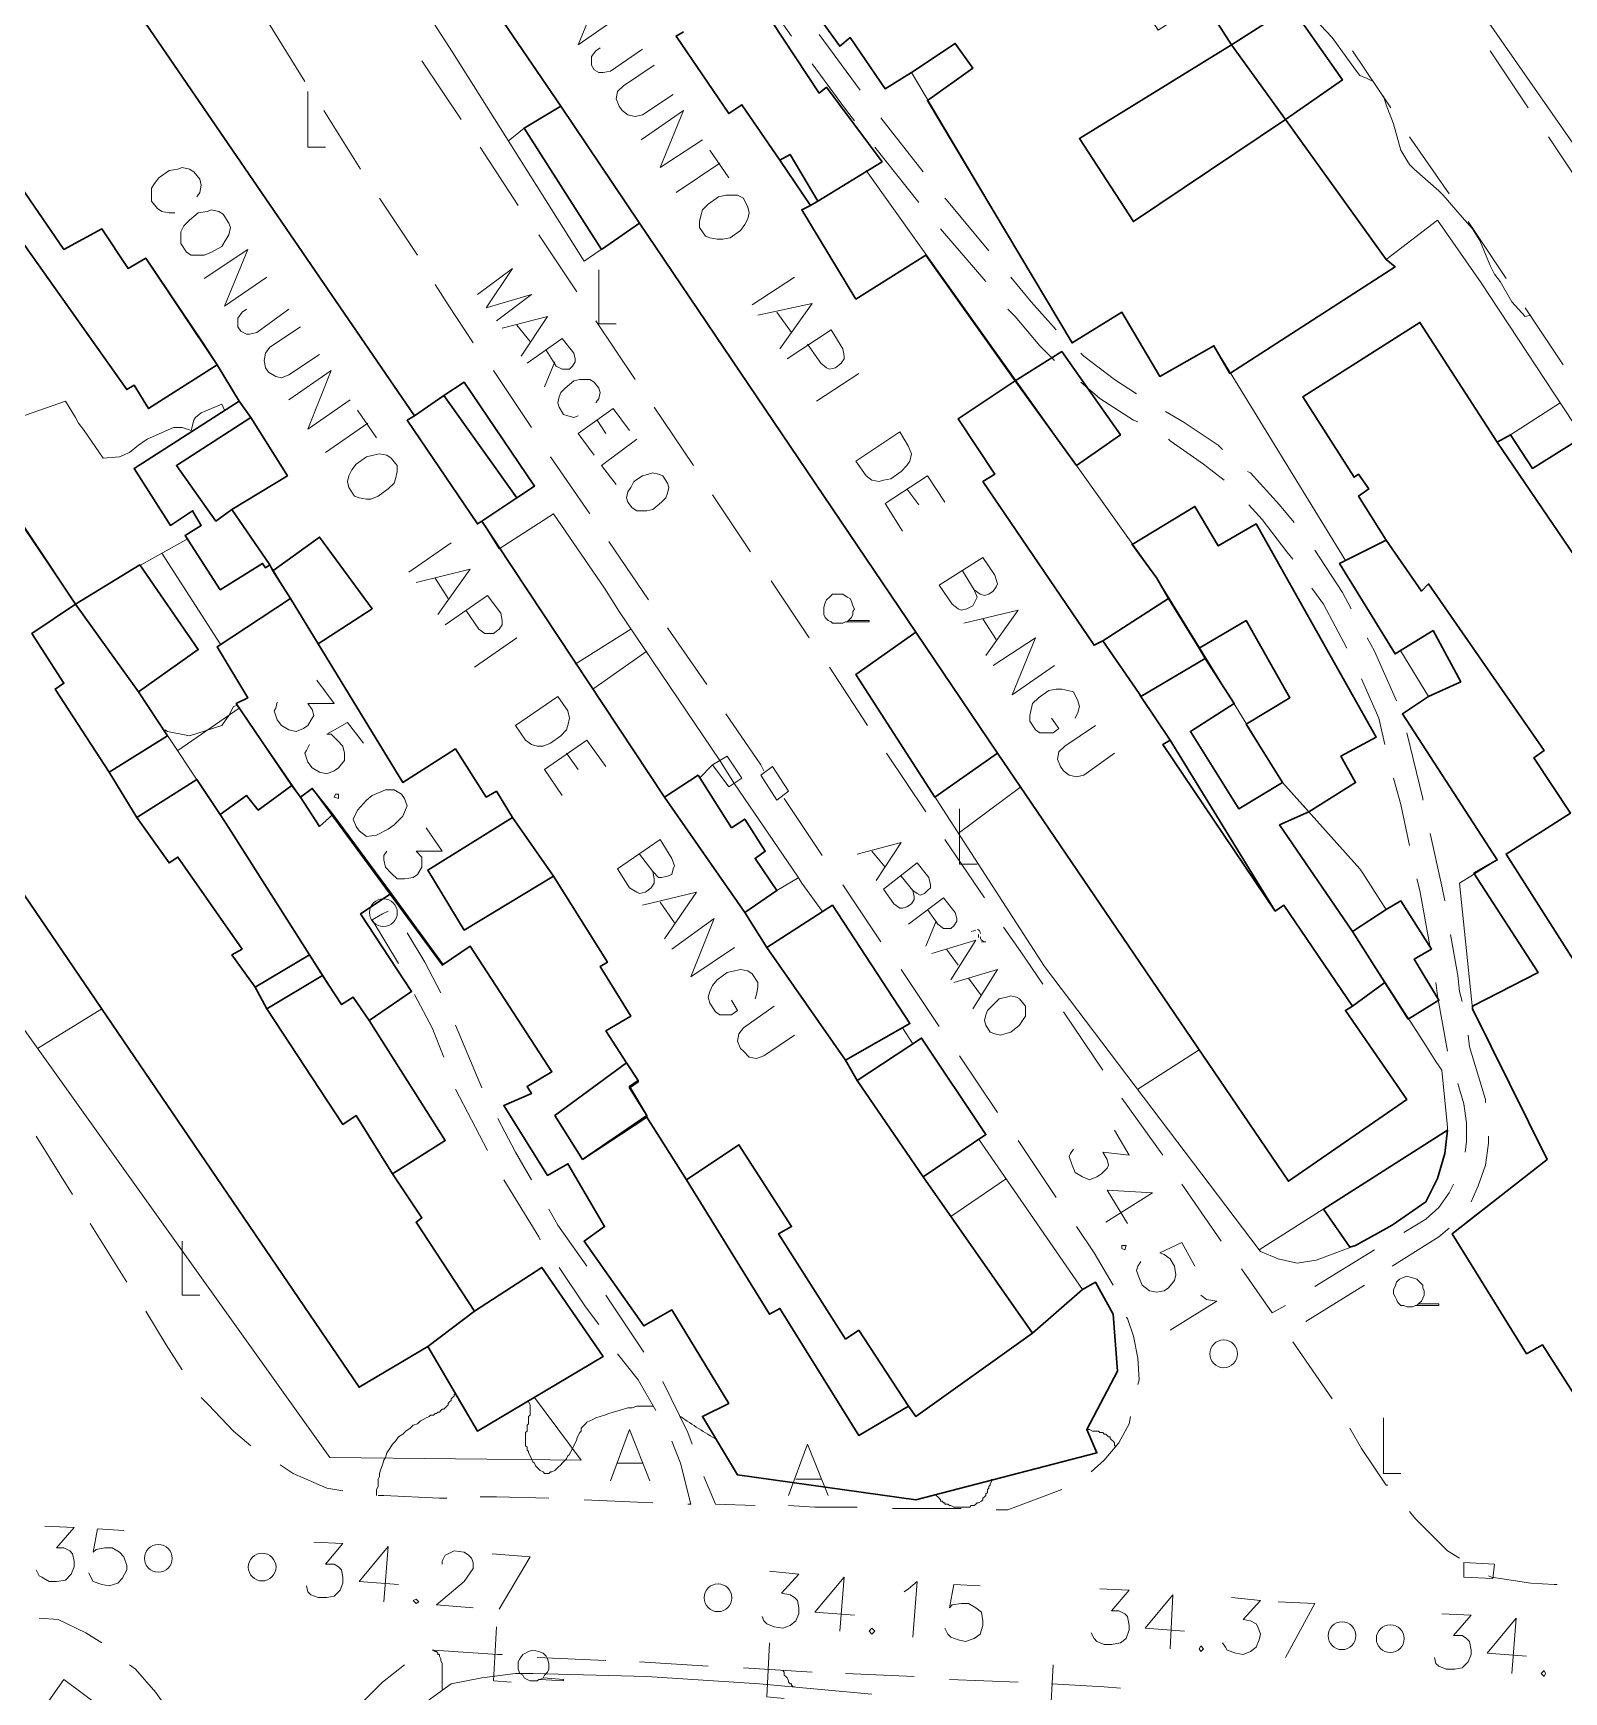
# Model space of a CAD drawing. Extents: x -2391 to 32076, y -11492 to 5852.
# Drawn here: x 4677.6 to 4766.3, y -976.7 to -880.6 of the extents above; entities that cross this region are included whole.
import ezdxf

# ---------------------------------------------------------------- set-up
doc = ezdxf.new("R2010")
doc.units = 0
doc.header["$LTSCALE"] = 7
for name, color, linetype in [('ALVE-CT', 3, 'CONTINUOUS'), ('PDF_A101 - EDIFICACAO', 7, 'CONTINUOUS'), ('PDF_A103 - PROJECAO_1', 7, 'CONTINUOUS'), ('PDF_A104 - PROJECAO_2', 7, 'CONTINUOUS'), ('PDF_A105 - PROJECAO_3', 7, 'CONTINUOUS'), ('PDF_A112 - PRISMA_VENTILACAO', 7, 'CONTINUOUS'), ('PDF_A119 - TELHEIRO', 7, 'CONTINUOUS'), ('PDF_A120 - MARQUISE', 7, 'CONTINUOUS'), ('PDF_A124 - MURO', 7, 'CONTINUOUS'), ('PDF_B210 - CONDOMINIO', 7, 'CONTINUOUS'), ('PDF_C301 - MEIO_FIO_2D', 7, 'CONTINUOUS'), ('PDF_C307 - TXT_NOME_LOGRADOURO', 7, 'CONTINUOUS'), ('PDF_C317 - BOCA_LOBO', 7, 'CONTINUOUS'), ('PDF_F601 - LIMITE_VEGETACAO', 7, 'CONTINUOUS'), ('PDF_F602 - ARVORE_ISOLADA', 7, 'CONTINUOUS'), ('PDF_F604 - TXT_AGRUPAMENTO_ARVORE', 7, 'CONTINUOUS'), ('PDF_I903 - POSTE', 7, 'CONTINUOUS'), ('PDF_N1401 - CURVA_MESTRA', 7, 'CONTINUOUS'), ('PDF_N1402 - CURVA_INTERMEDIARIA', 7, 'CONTINUOUS'), ('PDF_N1403 - COTA_DE_APARELHO', 7, 'CONTINUOUS')]:
    doc.layers.add(name, color=color, linetype=linetype)

msp = doc.modelspace()

# ---------------------------------------------------------------- linework, layer by layer
at = {"layer": 'ALVE-CT'}
msp.add_circle((4550.796, -1271.53), 500, dxfattribs=at)
at = {"layer": 'PDF_A101 - EDIFICACAO', "lineweight": 30}
for points in [[(4719.022, -877.759), (4723.171, -884.024), (4723.594, -883.685), (4726.812, -888.003), (4723.086, -890.289), (4722.663, -890.543), (4722.155, -890.797), (4725.288, -895.962), (4729.351, -893.422), (4734.516, -900.703), (4731.214, -902.904), (4733.331, -906.121), (4732.653, -906.545), (4739.088, -916.027), (4739.596, -915.773), (4743.406, -913.318), (4745.184, -916.196), (4745.522, -916.789), (4747.216, -919.414), (4744.676, -921.022), (4747.47, -925.509), (4750.009, -923.985), (4751.533, -925.679), (4749.84, -926.441), (4754.073, -932.621), (4755.936, -935.584), (4754.073, -936.939), (4753.65, -937.193), (4757.206, -942.357), (4750.348, -947.099), (4733.5, -922.292), (4729.859, -924.832), (4725.288, -917.72), (4728.759, -915.265), (4712.757, -891.559), (4710.556, -893.083), (4706.069, -886.056), (4708.186, -884.786), (4702.09, -875.812)], [(4682.448, -877.505), (4699.719, -902.735), (4701.412, -901.55), (4702.598, -900.788), (4706.662, -906.799), (4705.646, -907.476), (4703.614, -908.831), (4714.197, -924.832), (4716.144, -923.562), (4718.091, -926.61), (4718.853, -926.102), (4720.038, -927.965), (4719.446, -928.388), (4720.716, -930.251), (4718.853, -931.52), (4720.123, -933.552), (4723.933, -931.097), (4728.42, -937.955), (4724.695, -940.072), (4725.372, -941.257), (4729.097, -938.802), (4732.823, -944.389), (4729.182, -946.845), (4735.532, -955.904), (4738.41, -953.364), (4739.172, -952.94), (4740.188, -954.803), (4740.442, -958.105), (4738.664, -961.491), (4739.257, -962.846), (4728.759, -965.555), (4718.43, -964.116), (4716.398, -960.729), (4717.922, -959.968), (4714.62, -954.549), (4713.011, -955.48), (4709.54, -950.57), (4710.725, -949.723), (4708.609, -946.083), (4707.424, -946.76), (4704.884, -942.696), (4706.492, -942.019), (4706.238, -941.595), (4707.678, -940.749), (4702.936, -933.468), (4701.328, -934.568), (4701.328, -934.484), (4698.365, -930.42), (4694.978, -925.848), (4693.793, -924.324), (4693.115, -924.832), (4692.607, -924.155), (4689.39, -919.414), (4690.067, -919.075), (4688.29, -916.112), (4692.523, -913.318), (4691.507, -911.709), (4691.337, -911.371), (4691.083, -911.54), (4690.914, -911.286), (4688.459, -912.81), (4686.427, -909.677), (4687.358, -909.085), (4686.85, -908.238), (4685.58, -909.085), (4683.464, -905.783), (4689.56, -901.888), (4688.29, -899.772), (4684.31, -902.312), (4683.464, -900.957), (4683.04, -901.211), (4671.949, -885.548)], [(4745.438, -878.69), (4747.046, -881.23), (4750.517, -879.029), (4753.481, -883.262), (4750.179, -885.548), (4756.021, -893.676), (4756.529, -894.099), (4746.962, -900.28), (4746.03, -898.671), (4742.898, -900.449), (4740.696, -896.724), (4737.818, -898.502), (4729.436, -884.447), (4732.061, -882.585), (4731.045, -881.146), (4728.505, -882.839), (4726.981, -883.77), (4724.949, -880.807), (4724.356, -881.315), (4721.139, -876.828)], [(4769.99, -964.285), (4765.08, -956.581), (4764.148, -957.089), (4759.83, -950.147), (4765.334, -945.829), (4761.016, -937.108), (4761.016, -936.939), (4764.826, -934.992), (4761.1, -929.235), (4762.455, -928.473), (4756.952, -920.006), (4758.476, -918.99), (4760.338, -918.144), (4758.73, -915.18), (4756.529, -916.535), (4753.311, -911.286), (4756.021, -909.931), (4754.412, -907.391), (4755.005, -906.968), (4754.412, -906.121), (4754.158, -906.291), (4751.195, -901.634), (4757.968, -897.316), (4762.455, -904.259), (4763.217, -903.835), (4764.487, -905.783), (4768.127, -903.497)], [(4674.997, -906.037), (4680.077, -913.656), (4683.802, -911.371), (4687.189, -916.281), (4683.718, -918.736), (4685.411, -921.276), (4682.024, -923.393), (4683.633, -926.017), (4687.104, -923.816), (4688.459, -925.848), (4688.967, -926.61), (4693.623, -933.976), (4690.491, -935.838), (4691.168, -937.108), (4694.385, -935.161), (4695.486, -936.854), (4696.163, -936.431), (4697.095, -937.786), (4701.497, -944.728), (4698.449, -946.675), (4700.142, -949.215), (4699.804, -949.469), (4703.19, -954.634), (4707.085, -952.094), (4710.641, -957.258), (4703.36, -961.576), (4700.481, -956.666), (4696.502, -959.036), (4658.657, -903.412)]]:
    msp.add_lwpolyline(points, dxfattribs=at)
for points in [[(4734.516, -900.703), (4737.225, -899.01), (4740.612, -903.835), (4738.072, -905.613)], [(4751.533, -925.679), (4750.009, -923.985), (4747.893, -920.599), (4750.433, -919.075), (4747.893, -914.588), (4745.184, -916.196), (4743.406, -913.318), (4742.728, -912.132), (4741.289, -910.185), (4744.93, -907.984), (4746.284, -910.27), (4748.485, -909), (4755.428, -921.361), (4753.396, -922.461), (4754.243, -923.985)], [(4693.115, -924.832), (4694.216, -926.525), (4694.978, -925.848), (4698.365, -930.42), (4696.587, -931.605), (4699.55, -936.092), (4697.095, -937.786), (4696.163, -936.431), (4695.486, -936.854), (4694.385, -935.161), (4693.623, -933.976), (4688.967, -926.61), (4688.459, -925.848), (4689.983, -924.747), (4690.66, -925.594), (4692.607, -924.155)], [(4755.936, -935.584), (4754.073, -932.621), (4756.021, -931.351), (4756.867, -930.843), (4758.645, -933.637), (4757.629, -934.23), (4759.068, -936.6), (4757.291, -937.701)], [(4707.847, -943.289), (4709.455, -945.829), (4713.181, -943.373), (4713.181, -943.289), (4712.165, -941.68), (4712.165, -941.595), (4712.673, -941.257), (4711.995, -940.241)], [(4754.243, -950.824), (4753.904, -950.908), (4752.38, -948.707), (4759.576, -944.135), (4759.407, -945.49), (4758.984, -946.929), (4758.306, -948.284), (4756.359, -949.639)]]:
    msp.add_lwpolyline(points, close=True, dxfattribs=at)
at = {"layer": 'PDF_A103 - PROJECAO_1', "lineweight": 30}
for points in [[(4715.297, -880.468), (4714.874, -880.722), (4717.922, -885.209), (4718.684, -884.701), (4720.885, -887.919), (4721.478, -887.58), (4723.086, -890.289), (4722.663, -890.543), (4722.155, -890.797), (4725.288, -895.962), (4729.351, -893.422), (4734.516, -900.703), (4731.214, -902.904), (4733.331, -906.121), (4732.653, -906.545), (4739.088, -916.027), (4739.596, -915.773), (4743.406, -913.318), (4745.184, -916.196), (4745.522, -916.789), (4741.797, -918.99), (4743.49, -921.53), (4749.586, -931.436), (4750.094, -931.097), (4754.073, -936.939), (4753.65, -937.193), (4757.206, -942.357), (4750.348, -947.099), (4733.5, -922.292), (4728.759, -915.265), (4712.757, -891.559), (4708.186, -884.786), (4702.09, -875.812)], [(4682.448, -877.505), (4699.719, -902.735), (4701.412, -901.55), (4705.646, -907.476), (4703.614, -908.831), (4714.197, -924.832), (4718.853, -931.52), (4720.123, -933.552), (4724.695, -940.072), (4725.372, -941.257), (4729.182, -946.845), (4735.532, -955.904), (4728.759, -960.729), (4728.336, -960.137), (4725.457, -961.83), (4720.885, -954.464), (4720.292, -954.803), (4715.467, -947.014), (4713.181, -943.373), (4713.181, -943.289), (4712.165, -941.68), (4712.673, -941.341), (4712.673, -941.257), (4711.995, -940.241), (4710.81, -938.378), (4712.249, -937.532), (4710.471, -934.653), (4710.895, -934.399), (4707.762, -929.404), (4702.598, -932.536), (4700.481, -929.065), (4705.392, -926.017), (4704.46, -924.493), (4703.868, -924.832), (4702.09, -922.038), (4699.042, -923.985), (4694.131, -915.942), (4692.523, -913.318), (4691.507, -911.709), (4691.337, -911.371), (4689.136, -908.153), (4688.205, -908.831), (4685.919, -905.613), (4690.237, -902.819), (4689.56, -901.888), (4688.29, -899.772), (4684.141, -893.591), (4683.125, -894.184), (4681.601, -891.898), (4679.4, -893.083), (4673.473, -884.447)], [(4767.704, -935.584), (4762.963, -928.134), (4766.688, -925.763), (4764.572, -922.546), (4765.164, -922.123), (4758.476, -912.471), (4758.052, -912.894), (4756.021, -909.931), (4754.412, -907.391), (4755.005, -906.968), (4754.412, -906.121), (4754.158, -906.291), (4751.195, -901.634), (4757.968, -897.316), (4762.455, -904.259), (4768.889, -913.741)], [(4674.997, -906.037), (4680.077, -913.656), (4683.718, -918.736), (4685.411, -921.276), (4682.024, -923.393), (4683.633, -926.017), (4685.496, -928.642), (4686.004, -928.303), (4689.729, -933.637), (4689.136, -933.976), (4690.491, -935.838), (4691.168, -937.108), (4695.571, -943.797), (4696.333, -943.289), (4698.449, -946.675), (4700.142, -949.215), (4699.804, -949.469), (4703.19, -954.634), (4700.481, -956.666), (4696.502, -959.036), (4658.657, -903.412)]]:
    msp.add_lwpolyline(points, dxfattribs=at)
msp.add_lwpolyline([(4750.179, -885.548), (4741.374, -891.475), (4738.241, -886.649), (4747.046, -881.23)], close=True, dxfattribs=at)
at = {"layer": 'PDF_A104 - PROJECAO_2', "lineweight": 30}
for points in [[(4715.297, -880.468), (4714.874, -880.722), (4717.922, -885.209), (4718.684, -884.701), (4720.885, -887.919), (4722.663, -890.543), (4722.155, -890.797), (4725.288, -895.962), (4729.351, -893.422), (4734.516, -900.703), (4731.214, -902.904), (4733.331, -906.121), (4732.653, -906.545), (4739.088, -916.027), (4739.596, -915.773), (4741.712, -918.821), (4741.797, -918.99), (4743.49, -921.53), (4743.067, -921.784), (4749.586, -931.436), (4750.094, -931.097), (4754.073, -936.939), (4753.65, -937.193), (4757.206, -942.357), (4750.348, -947.099), (4733.5, -922.292), (4728.759, -915.265), (4712.757, -891.559), (4708.186, -884.786), (4702.09, -875.812)], [(4682.448, -877.505), (4699.719, -902.735), (4699.296, -902.989), (4703.36, -909), (4703.614, -908.831), (4714.197, -924.832), (4718.853, -931.52), (4720.123, -933.552), (4724.695, -940.072), (4725.372, -941.257), (4729.182, -946.845), (4735.532, -955.904), (4728.759, -960.729), (4728.336, -960.137), (4725.457, -955.734), (4724.695, -956.242), (4720.8, -950.147), (4721.562, -949.723), (4718.515, -944.982), (4715.467, -947.014), (4713.181, -943.373), (4713.181, -943.289), (4712.165, -941.68), (4712.673, -941.341), (4712.673, -941.257), (4711.995, -940.241), (4710.81, -938.378), (4712.249, -937.532), (4710.471, -934.653), (4710.895, -934.399), (4707.762, -929.404), (4705.392, -926.017), (4704.46, -924.493), (4703.868, -924.832), (4702.09, -922.038), (4699.042, -923.985), (4694.131, -915.942), (4697.264, -913.91), (4694.216, -909.762), (4691.507, -911.709), (4691.337, -911.371), (4689.136, -908.153), (4692.353, -906.206), (4690.237, -902.819), (4689.56, -901.888), (4688.29, -899.772), (4687.443, -898.502), (4684.141, -893.591), (4683.125, -894.184), (4681.601, -891.898), (4679.4, -893.083), (4673.473, -884.447)], [(4767.704, -935.584), (4762.963, -928.134), (4766.688, -925.763), (4764.572, -922.546), (4765.164, -922.123), (4758.476, -912.471), (4758.052, -912.894), (4756.021, -909.931), (4754.412, -907.391), (4755.005, -906.968), (4754.412, -906.121), (4754.158, -906.291), (4751.195, -901.634), (4757.968, -897.316), (4762.455, -904.259), (4768.889, -913.741)], [(4674.997, -906.037), (4680.077, -913.656), (4677.537, -915.35), (4679.4, -918.228), (4678.892, -918.567), (4682.024, -923.393), (4683.633, -926.017), (4685.496, -928.642), (4686.004, -928.303), (4689.729, -933.637), (4689.136, -933.976), (4690.491, -935.838), (4691.168, -937.108), (4695.571, -943.797), (4696.333, -943.289), (4698.449, -946.675), (4700.142, -949.215), (4699.804, -949.469), (4703.19, -954.634), (4700.481, -956.666), (4696.502, -959.036), (4658.657, -903.412)]]:
    msp.add_lwpolyline(points, dxfattribs=at)
at = {"layer": 'PDF_A105 - PROJECAO_3', "lineweight": 9}
msp.add_lwpolyline([(4766.688, -925.763), (4764.572, -922.546), (4765.164, -922.123), (4758.476, -912.471), (4758.052, -912.894), (4756.021, -909.931), (4754.412, -907.391), (4755.005, -906.968), (4754.412, -906.121), (4754.158, -906.291), (4751.195, -901.634), (4757.968, -897.316), (4762.455, -904.259), (4768.889, -913.741)], dxfattribs=at)
at = {"layer": 'PDF_A112 - PRISMA_VENTILACAO', "lineweight": 30}
msp.add_lwpolyline([(4711.995, -940.241), (4707.847, -943.289), (4709.455, -945.829), (4713.181, -943.289), (4712.165, -941.595), (4712.673, -941.257)], close=True, dxfattribs=at)
at = {"layer": 'PDF_A119 - TELHEIRO', "lineweight": 9}
msp.add_lwpolyline([(4718.684, -923.731), (4717.922, -924.239), (4716.991, -922.969), (4717.837, -922.461)], close=True, dxfattribs=at)
at = {"layer": 'PDF_A120 - MARQUISE', "lineweight": 9}
msp.add_lwpolyline([(4700.227, -977.408), (4701.836, -976.223), (4703.614, -975.884), (4705.561, -975.63), (4706.577, -975.63), (4713.181, -975.8), (4719.7, -976.223), (4726.219, -976.816)], dxfattribs=at)
msp.add_lwpolyline([(4681.77, -980.625), (4681.601, -980.202), (4680.754, -979.186), (4679.823, -978.34), (4678.807, -977.578), (4678.384, -977.408), (4679.4, -975.969), (4683.125, -978.763)], close=True, dxfattribs=at)
at = {"layer": 'PDF_A124 - MURO', "lineweight": 9}
for points in [[(4756.021, -893.676), (4750.179, -885.548), (4753.481, -883.262), (4750.517, -879.029), (4747.046, -881.23), (4745.438, -878.69), (4742.813, -880.384), (4739.511, -875.219), (4745.268, -871.325), (4739.68, -863.112), (4736.548, -865.059), (4734.347, -861.927), (4737.564, -859.98), (4735.109, -856.254), (4734.431, -855.238), (4728.759, -846.433)], [(4753.65, -911.117), (4746.03, -898.671), (4742.898, -900.449), (4740.696, -896.724), (4737.818, -898.502), (4728.505, -882.839), (4726.981, -883.77), (4724.949, -880.807), (4724.356, -881.315), (4708.016, -858.456)], [(4697.095, -937.786), (4696.163, -936.431), (4695.486, -936.854), (4688.967, -926.61), (4683.718, -918.736), (4687.189, -916.281), (4683.802, -911.371), (4680.077, -913.656), (4671.949, -901.634), (4674.743, -899.941), (4672.288, -896.3), (4674.489, -894.776), (4665.43, -880.722), (4666.954, -879.706), (4661.366, -870.647)], [(4682.448, -877.505), (4699.719, -902.735), (4702.598, -900.788), (4706.662, -906.799), (4703.614, -908.831), (4704.63, -910.439), (4707.762, -908.407), (4710.725, -912.725), (4711.572, -914.08), (4717.414, -922.715), (4718.261, -924.07), (4721.901, -929.404), (4722.155, -929.827), (4723.34, -931.436)], [(4783.198, -902.904), (4779.472, -905.105), (4774.477, -897.909), (4760.508, -877.844)], [(4748.655, -951.078), (4748.739, -951.162), (4749.755, -951.586), (4750.856, -951.84), (4751.957, -951.67), (4754.243, -950.824), (4756.359, -949.639), (4758.306, -948.284), (4758.984, -946.929), (4759.407, -945.49), (4759.576, -944.135), (4748.655, -951.078), (4736.209, -934.653), (4725.288, -917.72), (4728.759, -915.265), (4712.757, -891.559), (4709.54, -893.76), (4701.92, -881.654), (4700.82, -879.96)], [(4732.399, -944.643), (4738.41, -953.364), (4739.172, -952.94), (4740.188, -954.803), (4740.442, -958.105), (4738.664, -961.491), (4739.257, -962.846), (4728.759, -965.555), (4718.43, -964.116), (4716.398, -960.729), (4717.922, -959.968), (4714.62, -954.549), (4713.011, -955.48), (4709.54, -950.57), (4710.725, -949.723), (4708.609, -946.083), (4707.424, -946.76), (4704.884, -942.696), (4706.492, -942.019), (4706.238, -941.595), (4707.678, -940.749), (4702.936, -933.468), (4701.328, -934.568), (4693.793, -924.324), (4693.115, -924.832), (4689.39, -919.414), (4690.067, -919.075), (4688.29, -916.112), (4692.523, -913.318), (4691.337, -911.371), (4691.083, -911.54), (4690.914, -911.286), (4688.459, -912.81), (4686.427, -909.677), (4687.358, -909.085), (4686.85, -908.238), (4685.58, -909.085), (4683.464, -905.783), (4689.56, -901.888), (4688.29, -899.772), (4684.31, -902.312), (4683.464, -900.957), (4683.04, -901.211), (4671.949, -885.548)], [(4706.069, -886.056), (4705.138, -886.818)], [(4725.88, -888.511), (4742.728, -912.132), (4750.009, -923.985), (4754.497, -928.981), (4754.666, -929.235), (4755.682, -930.843), (4756.021, -931.351), (4754.073, -932.621), (4758.306, -939.225), (4758.899, -940.156), (4759.238, -940.664), (4759.576, -943.966), (4759.576, -944.135)], [(4746.962, -900.28), (4756.529, -894.099), (4756.021, -893.676), (4758.984, -891.39), (4761.524, -895.03), (4767.366, -903.92)], [(4763.217, -903.835), (4766.096, -901.973)], [(4686.596, -909.847), (4683.887, -911.371)], [(4685.072, -910.693), (4688.459, -915.942)], [(4709.032, -917.128), (4712.249, -915.096)], [(4710.048, -918.567), (4713.181, -916.366)], [(4760.677, -949.469), (4765.334, -945.829), (4761.016, -937.108), (4760.254, -929.827), (4762.455, -928.473), (4756.952, -920.006), (4758.476, -918.99), (4756.867, -916.366)], [(4689.56, -919.668), (4686.004, -922.123)], [(4698.365, -930.42), (4696.587, -931.605), (4699.55, -936.092), (4697.095, -937.786), (4701.497, -944.728), (4698.449, -946.675), (4700.142, -949.215), (4699.804, -949.469), (4703.19, -954.634), (4707.085, -952.094), (4710.641, -957.258), (4706.662, -959.629), (4709.371, -963.269), (4694.809, -963.1), (4672.288, -931.605), (4666.362, -922.885), (4670.256, -920.514)], [(4716.229, -923.731), (4716.991, -922.969)], [(4731.214, -926.949), (4734.855, -924.239)], [(4720.716, -930.251), (4721.986, -929.489)], [(4677.876, -939.394), (4681.601, -937.108)], [(4727.997, -938.209), (4728.59, -939.14)], [(4741.628, -941.765), (4745.184, -939.479)], [(4734.008, -946.929), (4730.791, -949.131)], [(4781.589, -959.968), (4780.234, -957.851), (4769.99, -964.285), (4765.08, -956.581)]]:
    msp.add_lwpolyline(points, dxfattribs=at)
at = {"layer": 'PDF_B210 - CONDOMINIO', "lineweight": 9}
for points in [[(4708.101, -879.622), (4710.556, -877.928), (4709.202, -881.23), (4711.657, -879.537)], [(4712.927, -881.484), (4711.064, -882.754), (4710.641, -882.839), (4710.387, -882.839), (4710.133, -882.67), (4709.963, -882.416), (4709.963, -882.077), (4709.963, -881.908), (4710.217, -881.569), (4710.471, -881.4)], [(4713.604, -882.416), (4711.826, -883.601), (4711.487, -883.939), (4711.403, -884.363), (4711.572, -884.786), (4711.741, -885.04), (4712.08, -885.294), (4712.503, -885.379), (4712.927, -885.294), (4714.705, -884.109)], [(4712.842, -886.733), (4715.297, -885.04), (4713.943, -888.342), (4716.398, -886.733)], [(4716.821, -887.326), (4717.922, -888.935)], [(4717.414, -888.088), (4714.874, -889.781)], [(4687.104, -890.035), (4687.274, -889.781), (4687.358, -889.358), (4687.274, -889.019), (4686.935, -888.596), (4686.681, -888.427), (4686.258, -888.342), (4686.004, -888.427), (4685.496, -888.511), (4684.903, -888.935), (4684.649, -889.273), (4684.48, -889.527), (4684.48, -889.951), (4684.48, -890.289), (4684.818, -890.713), (4685.072, -890.882), (4685.496, -890.967), (4685.834, -890.967)], [(4687.528, -894.776), (4690.067, -893.083), (4688.713, -896.385), (4691.168, -894.692)], [(4721.732, -894.692), (4719.276, -896.3)], [(4692.438, -896.554), (4690.575, -897.909), (4690.152, -897.994), (4689.983, -897.994), (4689.644, -897.824), (4689.475, -897.57), (4689.475, -897.232), (4689.475, -897.062), (4689.729, -896.724), (4689.983, -896.554)], [(4719.615, -896.893), (4722.748, -896.216), (4720.885, -898.84)], [(4720.716, -896.724), (4721.562, -897.909)], [(4693.115, -897.57), (4691.337, -898.756), (4691.083, -899.094), (4690.999, -899.518), (4691.083, -899.941), (4691.253, -900.195), (4691.676, -900.449), (4692.015, -900.534), (4692.438, -900.364), (4694.216, -899.179)], [(4721.308, -899.433), (4723.848, -897.74), (4724.526, -898.84), (4724.61, -899.264), (4724.61, -899.433), (4724.441, -899.687), (4724.102, -899.941), (4723.764, -900.026), (4723.594, -899.941), (4723.256, -899.687), (4722.494, -898.586)], [(4692.438, -901.804), (4694.893, -900.11), (4693.539, -903.497), (4695.994, -901.804)], [(4725.457, -900.28), (4723.002, -901.888)], [(4696.417, -902.396), (4697.518, -904.005)], [(4697.01, -903.158), (4694.555, -904.851)], [(4727.997, -909.423), (4726.981, -907.815), (4729.436, -906.206), (4730.452, -907.73)], [(4728.251, -906.968), (4728.928, -907.899)], [(4701.836, -910.101), (4699.381, -911.794)], [(4732.145, -912.81), (4732.315, -913.233), (4732.23, -913.402), (4732.061, -913.741), (4731.722, -913.91), (4731.383, -913.995), (4731.214, -913.91), (4730.875, -913.656), (4730.113, -912.556), (4732.653, -910.947), (4733.331, -911.963), (4733.5, -912.471), (4733.415, -912.64), (4733.246, -912.894), (4732.992, -913.064), (4732.738, -913.148), (4732.484, -913.064), (4732.145, -912.81), (4731.468, -911.709)], [(4699.804, -912.386), (4702.936, -911.625), (4701.074, -914.249)], [(4700.904, -912.132), (4701.666, -913.318)], [(4701.497, -914.842), (4703.952, -913.148), (4704.714, -914.164), (4704.799, -914.588), (4704.799, -914.842), (4704.63, -915.096), (4704.291, -915.35), (4703.952, -915.35), (4703.783, -915.35), (4703.444, -915.096), (4702.682, -913.995)], [(4731.553, -914.757), (4734.685, -913.995), (4732.823, -916.62)], [(4732.653, -914.503), (4733.415, -915.688)], [(4705.646, -915.604), (4703.19, -917.297)], [(4733.246, -917.212), (4735.701, -915.604), (4734.347, -918.906), (4736.802, -917.212)], [(4737.987, -920.26), (4738.157, -919.922), (4738.241, -919.583), (4738.157, -919.244), (4737.903, -918.736), (4737.564, -918.652), (4737.225, -918.567), (4736.887, -918.567), (4736.463, -918.652), (4735.871, -919.075), (4735.532, -919.414), (4735.447, -919.752), (4735.363, -920.091), (4735.363, -920.43), (4735.701, -920.938), (4735.955, -921.107), (4736.379, -921.107), (4736.717, -921.107), (4737.056, -920.853), (4736.633, -920.26)], [(4739.172, -920.684), (4737.395, -921.869), (4737.056, -922.207), (4736.971, -922.631), (4737.141, -923.054), (4737.31, -923.308), (4737.649, -923.562), (4738.072, -923.647), (4738.495, -923.562), (4740.273, -922.292)], [(4708.27, -924.747), (4707.254, -923.223), (4709.709, -921.53), (4710.81, -923.054)], [(4708.524, -922.292), (4709.202, -923.223)], [(4713.519, -929.15), (4713.604, -929.573), (4713.604, -929.827), (4713.435, -930.081), (4713.096, -930.335), (4712.757, -930.42), (4712.588, -930.335), (4712.165, -930.081), (4711.487, -928.981), (4713.943, -927.287), (4714.62, -928.388), (4714.789, -928.811), (4714.705, -928.981), (4714.62, -929.319), (4714.366, -929.404), (4714.027, -929.489), (4713.858, -929.489), (4713.519, -929.15), (4712.757, -928.134)], [(4712.927, -931.097), (4716.059, -930.335), (4714.197, -933.044)], [(4713.943, -930.928), (4714.789, -932.113)], [(4714.62, -933.637), (4717.075, -931.859), (4715.721, -935.246), (4718.261, -933.552)], [(4719.446, -936.516), (4719.53, -936.262), (4719.615, -935.838), (4719.615, -935.584), (4719.276, -935.076), (4719.022, -934.907), (4718.599, -934.822), (4718.261, -934.907), (4717.837, -934.992), (4717.245, -935.415), (4716.991, -935.754), (4716.821, -936.092), (4716.737, -936.431), (4716.821, -936.77), (4717.16, -937.278), (4717.414, -937.447), (4717.837, -937.447), (4718.091, -937.447), (4718.43, -937.193), (4718.091, -936.6)], [(4720.546, -936.939), (4718.769, -938.209), (4718.515, -938.548), (4718.43, -938.971), (4718.599, -939.394), (4718.769, -939.564), (4719.107, -939.902), (4719.53, -939.987), (4719.954, -939.818), (4721.732, -938.632)]]:
    msp.add_lwpolyline(points, dxfattribs=at)
for points in [[(4718.769, -890.12), (4718.43, -889.951), (4718.091, -889.951), (4717.753, -889.951), (4717.329, -890.035), (4716.737, -890.459), (4716.398, -890.797), (4716.313, -891.136), (4716.229, -891.475), (4716.229, -891.813), (4716.567, -892.321), (4716.821, -892.406), (4717.245, -892.491), (4717.583, -892.491), (4718.007, -892.406), (4718.599, -891.983), (4718.853, -891.644), (4719.022, -891.305), (4719.107, -890.967), (4719.022, -890.628)], [(4688.628, -891.051), (4688.374, -890.882), (4687.951, -890.797), (4687.697, -890.882), (4687.189, -890.967), (4686.681, -891.39), (4686.342, -891.729), (4686.173, -892.067), (4686.173, -892.406), (4686.173, -892.744), (4686.512, -893.252), (4686.766, -893.422), (4687.189, -893.422), (4687.528, -893.422), (4687.951, -893.252), (4688.544, -892.914), (4688.798, -892.491), (4688.967, -892.237), (4689.052, -891.813), (4688.967, -891.559)], [(4725.288, -905.359), (4727.828, -903.666), (4728.336, -904.513), (4728.505, -904.936), (4728.42, -905.359), (4728.251, -905.613), (4727.912, -905.952), (4727.32, -906.375), (4726.896, -906.46), (4726.642, -906.545), (4726.219, -906.46), (4725.88, -906.206)], [(4698.365, -905.19), (4698.111, -905.021), (4697.687, -904.936), (4697.349, -905.021), (4696.925, -905.105), (4696.333, -905.529), (4696.079, -905.867), (4695.909, -906.206), (4695.825, -906.545), (4695.909, -906.883), (4696.248, -907.391), (4696.502, -907.476), (4696.925, -907.561), (4697.179, -907.561), (4697.603, -907.391), (4698.195, -906.968), (4698.534, -906.629), (4698.619, -906.375), (4698.703, -905.952), (4698.703, -905.613)], [(4705.561, -920.684), (4708.016, -918.99), (4708.609, -919.837), (4708.694, -920.26), (4708.609, -920.684), (4708.524, -920.938), (4708.186, -921.276), (4707.593, -921.7), (4707.17, -921.869), (4706.831, -921.869), (4706.492, -921.784), (4706.154, -921.53)]]:
    msp.add_lwpolyline(points, close=True, dxfattribs=at)
at = {"layer": 'PDF_C301 - MEIO_FIO_2D', "lineweight": 9}
for points in [[(4721.562, -880.722), (4720.123, -878.69), (4719.192, -877.505)], [(4693.369, -883.347), (4691.253, -879.96)], [(4725.542, -883.855), (4723.171, -880.638)], [(4700.142, -882.162), (4702.428, -885.548)], [(4725.203, -885.633), (4724.695, -884.955), (4722.748, -882.331)], [(4754.073, -881.569), (4756.275, -884.871)], [(4762.032, -881.569), (4764.233, -884.871)], [(4696.587, -888.427), (4694.47, -885.04)], [(4729.182, -888.596), (4726.727, -885.463)], [(4703.529, -887.157), (4705.73, -890.543)], [(4728.928, -890.374), (4726.388, -887.157)], [(4757.375, -886.564), (4759.661, -889.866)], [(4765.418, -886.564), (4767.619, -889.866)], [(4699.888, -893.422), (4697.687, -890.12)], [(4732.992, -893.168), (4730.537, -890.205), (4730.452, -890.12)], [(4732.823, -894.946), (4730.198, -891.898)], [(4760.762, -891.475), (4762.963, -894.776)], [(4706.916, -892.237), (4709.117, -895.538)], [(4736.887, -897.74), (4735.447, -896.131), (4734.262, -894.692)], [(4703.106, -898.502), (4701.666, -896.3), (4700.904, -895.115)], [(4736.802, -899.518), (4735.955, -898.671), (4734.516, -896.978), (4734.093, -896.554)], [(4764.064, -896.47), (4766.265, -899.772)], [(4710.217, -897.232), (4712.503, -900.618)], [(4741.543, -901.465), (4740.273, -900.618), (4738.495, -899.264), (4738.326, -899.094)], [(4706.492, -903.412), (4704.291, -900.11)], [(4741.628, -903.073), (4741.374, -902.989), (4739.426, -901.719), (4738.326, -900.788)], [(4713.604, -902.227), (4715.89, -905.613)], [(4746.538, -904.682), (4746.284, -904.428), (4744.252, -903.073), (4743.236, -902.481)], [(4746.623, -906.46), (4745.438, -905.529), (4743.49, -904.174), (4743.406, -904.089)], [(4709.879, -908.407), (4707.593, -905.105)], [(4750.687, -908.915), (4749.84, -907.899), (4748.147, -906.037), (4747.978, -905.952)], [(4716.991, -907.307), (4719.192, -910.609)], [(4750.602, -911.032), (4750.263, -910.609), (4748.824, -908.746), (4748.062, -907.899)], [(4713.265, -913.402), (4710.979, -910.016)], [(4753.989, -913.91), (4753.481, -912.979), (4751.872, -910.524)], [(4720.377, -912.302), (4722.578, -915.604)], [(4753.735, -916.196), (4752.38, -913.656), (4751.703, -912.725)], [(4716.652, -918.313), (4714.366, -915.011)], [(4756.613, -919.244), (4755.343, -916.366), (4754.92, -915.604)], [(4723.764, -917.297), (4725.965, -920.684)], [(4755.936, -921.784), (4755.597, -920.26), (4754.581, -917.974)], [(4719.954, -923.308), (4719.784, -922.969), (4717.753, -920.006)], [(4758.137, -925.001), (4758.137, -924.917), (4757.206, -921.107)], [(4727.066, -922.292), (4729.351, -925.679)], [(4757.375, -927.626), (4756.867, -925.255), (4756.444, -923.731)], [(4723.34, -928.219), (4721.139, -924.917)], [(4730.452, -927.287), (4732.738, -930.674)], [(4759.407, -930.843), (4759.238, -929.997), (4758.56, -926.949)], [(4758.56, -933.552), (4757.968, -930.251), (4757.798, -929.573)], [(4726.727, -933.214), (4724.526, -929.912)], [(4698.788, -934.484), (4697.264, -931.944), (4697.857, -931.605), (4698.195, -931.436)], [(4733.839, -932.367), (4734.855, -933.806), (4736.125, -935.669)], [(4699.296, -932.706), (4700.312, -934.399), (4701.243, -936.177)], [(4760.423, -936.685), (4760.254, -936.092), (4760.169, -935.161), (4759.746, -932.79)], [(4730.113, -938.124), (4727.912, -934.822)], [(4701.412, -939.902), (4700.735, -938.209), (4699.719, -936.262)], [(4759.576, -939.564), (4758.984, -936.346), (4758.899, -935.584)], [(4737.31, -937.278), (4739.596, -940.664)], [(4702.09, -938.04), (4703.36, -941.088), (4703.614, -941.68)], [(4761.778, -942.527), (4761.778, -942.357), (4760.846, -939.31), (4760.762, -938.632)], [(4733.5, -943.119), (4731.299, -939.818)], [(4703.952, -945.321), (4702.09, -941.765)], [(4760.592, -945.405), (4760.677, -944.813), (4760.677, -943.712), (4760.508, -942.611), (4760.169, -941.426)], [(4740.696, -942.273), (4743.067, -945.575)], [(4704.545, -943.458), (4705.561, -945.405), (4706.492, -947.014)], [(4677.791, -944.474), (4679.908, -947.861)], [(4736.887, -948.03), (4734.685, -944.728)], [(4760.931, -948.284), (4761.354, -947.353), (4761.778, -946.167), (4761.947, -944.897), (4761.947, -944.474)], [(4707, -950.485), (4706.916, -950.316), (4704.884, -947.014)], [(4744.168, -947.268), (4746.454, -950.57)], [(4757.037, -950.062), (4758.306, -949.3), (4759.068, -948.623), (4759.661, -947.776), (4759.915, -947.268)], [(4707.508, -948.707), (4708.016, -949.639), (4709.709, -952.009)], [(4680.924, -949.554), (4683.04, -952.94)], [(4740.188, -953.11), (4739.088, -951.247), (4738.072, -949.723)], [(4756.359, -952.009), (4759.068, -950.316), (4759.661, -949.808)], [(4751.872, -953.194), (4755.343, -951.078)], [(4710.387, -955.396), (4709.625, -954.38), (4708.101, -952.094)], [(4747.639, -952.178), (4749.417, -954.718), (4750.179, -954.295)], [(4751.364, -955.226), (4754.751, -953.11)], [(4710.81, -953.702), (4713.011, -957.004)], [(4684.141, -954.634), (4685.326, -956.581), (4686.258, -958.02)], [(4741.628, -958.867), (4741.712, -958.613), (4741.628, -957.343), (4741.374, -956.073), (4741.035, -955.057), (4740.95, -954.972)], [(4752.888, -959.714), (4750.602, -956.412)], [(4713.689, -960.391), (4712.673, -958.613), (4711.487, -957.089)], [(4714.112, -958.698), (4715.551, -961.661), (4715.805, -962.338)], [(4687.358, -959.629), (4687.782, -960.052), (4689.221, -961.576), (4690.237, -962.423)], [(4738.918, -963.947), (4739.68, -963.269), (4740.527, -962.253), (4741.12, -961.153), (4741.204, -960.729)], [(4715.551, -965.809), (4715.721, -965.809), (4715.128, -963.439), (4714.62, -962.169)], [(4756.105, -964.709), (4756.021, -964.709), (4754.581, -962.592), (4753.904, -961.407)], [(4691.93, -963.523), (4692.692, -964.031), (4694.639, -964.878), (4695.571, -965.047)], [(4716.483, -964.201), (4717.16, -965.809), (4719.446, -965.894)], [(4733.415, -966.148), (4734.093, -966.148), (4737.225, -964.963)], [(4697.603, -965.301), (4697.941, -965.301), (4701.158, -965.471), (4701.582, -965.471)], [(4703.529, -965.386), (4704.46, -965.386), (4707.508, -965.471)], [(4709.54, -965.555), (4713.519, -965.725)], [(4721.393, -965.894), (4722.917, -965.979), (4725.372, -965.979)], [(4727.404, -966.063), (4731.383, -966.063)], [(4760.254, -968.942), (4759.576, -968.519), (4757.714, -966.656), (4757.375, -966.233)], [(4765.926, -970.466), (4765.757, -970.466), (4764.402, -970.381), (4762.116, -970.043), (4761.947, -969.958)], [(4677.961, -972.413), (4679.061, -972.498), (4680.67, -973.26), (4681.601, -973.852)], [(4700.82, -974.276), (4704.545, -974.53), (4704.799, -974.53)], [(4706.831, -974.699), (4710.81, -974.868)], [(4683.21, -975.122), (4683.548, -975.376), (4684.734, -976.731), (4685.75, -978.17)], [(4696.248, -977.916), (4696.671, -977.324), (4697.857, -976.138), (4699.127, -975.122)], [(4712.757, -974.953), (4716.737, -975.207)], [(4718.769, -975.292), (4722.748, -975.546)], [(4724.695, -975.63), (4728.674, -975.8)], [(4730.706, -975.969), (4734.685, -976.138)], [(4736.633, -976.223), (4739.68, -976.392), (4740.612, -976.477)]]:
    msp.add_lwpolyline(points, dxfattribs=at)
at = {"layer": 'PDF_C307 - TXT_NOME_LOGRADOURO', "lineweight": 9}
for points in [[(4703.36, -895.708), (4705.392, -894.184), (4703.868, -896.47), (4706.492, -895.708), (4704.46, -897.232)], [(4704.799, -897.655), (4707.424, -896.978), (4705.9, -899.264)], [(4705.646, -897.486), (4706.408, -898.417)], [(4706.238, -899.687), (4708.27, -898.248), (4708.948, -899.094), (4709.032, -899.433), (4709.032, -899.602), (4708.863, -899.856), (4708.694, -900.026), (4708.44, -900.026), (4708.27, -900.026), (4707.932, -899.856), (4707.339, -898.925)], [(4707.847, -899.602), (4707.254, -901.042)], [(4710.217, -901.973), (4710.387, -901.719), (4710.471, -901.38), (4710.387, -901.126), (4710.133, -900.788), (4709.879, -900.618), (4709.54, -900.618), (4709.286, -900.618), (4708.948, -900.703), (4708.44, -901.126), (4708.186, -901.38), (4708.101, -901.634), (4708.016, -901.973), (4708.101, -902.227), (4708.355, -902.65), (4708.609, -902.735), (4708.948, -902.819), (4709.202, -902.735)], [(4710.133, -905.021), (4709.202, -903.751), (4711.233, -902.312), (4712.165, -903.581)], [(4710.302, -902.989), (4710.81, -903.751)], [(4712.588, -904.089), (4710.556, -905.613), (4711.403, -906.714)], [(4725.372, -928.134), (4727.912, -927.457), (4726.473, -929.658)], [(4726.219, -927.965), (4726.981, -928.896)], [(4728.59, -930.251), (4728.674, -930.589), (4728.674, -930.759), (4728.505, -931.013), (4728.251, -931.182), (4727.997, -931.267), (4727.828, -931.267), (4727.489, -931.013), (4726.896, -930.166), (4728.843, -928.642), (4729.521, -929.489), (4729.605, -929.912), (4729.605, -930.081), (4729.436, -930.251), (4729.267, -930.42), (4729.013, -930.505), (4728.843, -930.42), (4728.59, -930.251), (4727.912, -929.404)], [(4728.336, -932.198), (4730.367, -930.674), (4731.045, -931.52), (4731.129, -931.859), (4731.129, -932.028), (4730.96, -932.282), (4730.791, -932.452), (4730.537, -932.452), (4730.367, -932.452), (4730.029, -932.198), (4729.436, -931.351)], [(4729.944, -932.028), (4729.351, -933.468)], [(4729.69, -933.891), (4732.23, -933.129), (4730.791, -935.415)], [(4731.976, -932.621), (4732.23, -932.536)], [(4732.399, -932.79), (4732.399, -932.96)], [(4732.569, -933.214), (4732.823, -933.214)], [(4730.537, -933.637), (4731.214, -934.568)], [(4730.96, -935.584), (4733.5, -934.822), (4732.061, -937.108)], [(4731.807, -935.33), (4732.569, -936.346)]]:
    msp.add_lwpolyline(points, dxfattribs=at)
for points in [[(4714.112, -906.206), (4713.858, -906.121), (4713.519, -906.037), (4713.265, -906.121), (4712.927, -906.206), (4712.419, -906.545), (4712.249, -906.883), (4712.08, -907.137), (4711.995, -907.476), (4712.08, -907.73), (4712.334, -908.069), (4712.588, -908.238), (4712.927, -908.238), (4713.181, -908.238), (4713.519, -908.153), (4714.027, -907.73), (4714.281, -907.476), (4714.366, -907.222), (4714.451, -906.883), (4714.366, -906.629)], [(4734.77, -936.516), (4734.601, -936.431), (4734.262, -936.346), (4734.008, -936.431), (4733.585, -936.516), (4733.161, -936.939), (4732.907, -937.193), (4732.823, -937.447), (4732.738, -937.786), (4732.823, -938.04), (4733.077, -938.463), (4733.331, -938.548), (4733.669, -938.632), (4733.923, -938.548), (4734.262, -938.463), (4734.77, -938.04), (4734.939, -937.786), (4735.109, -937.532), (4735.109, -937.193), (4735.109, -936.939)]]:
    msp.add_lwpolyline(points, close=True, dxfattribs=at)
for centre, start, end in [((4732.291, -932.714), 352.00525, 81.99941), ((4732.714, -932.968), 171.99968, 261.99948)]:
    msp.add_arc(centre, 0.212, start, end, dxfattribs=at)
at = {"layer": 'PDF_C317 - BOCA_LOBO', "lineweight": 9}
for points in [[(4719.784, -923.562), (4720.716, -925.001), (4721.393, -924.493), (4720.462, -923.054)], [(4760.508, -970.043), (4762.201, -970.127), (4762.286, -969.281), (4760.508, -969.196)]]:
    msp.add_lwpolyline(points, close=True, dxfattribs=at)
at = {"layer": 'PDF_F601 - LIMITE_VEGETACAO', "lineweight": 9}
for points in [[(4697.518, -965.301), (4697.518, -965.132), (4697.518, -964.963), (4697.603, -964.793), (4697.603, -964.624), (4697.603, -964.37), (4697.687, -964.201), (4697.687, -964.031), (4697.772, -963.777), (4697.857, -963.523), (4697.941, -963.269), (4698.026, -963.1), (4698.111, -962.846), (4698.28, -962.592), (4698.449, -962.338), (4698.619, -962.169), (4698.788, -961.915), (4699.042, -961.745), (4699.211, -961.576), (4699.465, -961.407), (4699.634, -961.237), (4699.888, -961.153), (4700.058, -960.983), (4700.227, -960.899), (4700.396, -960.814), (4700.566, -960.729), (4700.65, -960.645), (4700.82, -960.645), (4700.904, -960.56), (4700.989, -960.56), (4701.074, -960.476), (4701.158, -960.476), (4701.243, -960.391), (4701.328, -960.306), (4701.412, -960.306), (4701.497, -960.222), (4701.582, -960.137), (4701.666, -960.052), (4701.666, -959.968), (4701.751, -959.883), (4701.836, -959.798), (4701.836, -959.714), (4701.92, -959.629), (4702.005, -959.544), (4702.005, -959.46), (4702.09, -959.375)], [(4706.323, -959.798), (4706.323, -959.883), (4706.408, -960.052), (4706.408, -960.222), (4706.408, -960.391), (4706.408, -960.476), (4706.408, -960.645), (4706.323, -960.729), (4706.323, -960.899), (4706.323, -960.983), (4706.323, -961.153), (4706.238, -961.237), (4706.238, -961.322), (4706.238, -961.407), (4706.238, -961.576), (4706.154, -961.661), (4706.154, -961.745), (4706.154, -961.83), (4706.154, -961.915), (4706.154, -961.999), (4706.154, -962.169), (4706.154, -962.253), (4706.154, -962.338), (4706.154, -962.423), (4706.238, -962.507), (4706.238, -962.677), (4706.323, -962.761), (4706.323, -962.846), (4706.408, -963.015), (4706.492, -963.185), (4706.577, -963.354), (4706.662, -963.439), (4706.746, -963.608), (4706.831, -963.693), (4706.916, -963.777), (4707, -963.862), (4707.17, -963.947), (4707.254, -964.031), (4707.339, -964.031), (4707.508, -964.031), (4707.593, -963.947), (4707.678, -963.947), (4707.847, -963.862), (4707.932, -963.777), (4708.016, -963.693), (4708.186, -963.523), (4708.27, -963.439), (4708.355, -963.354), (4708.524, -963.185), (4708.609, -963.015), (4708.694, -962.931), (4708.778, -962.761), (4708.863, -962.592), (4708.948, -962.423), (4709.032, -962.253), (4709.117, -962.084), (4709.117, -961.999), (4709.202, -961.83), (4709.286, -961.661), (4709.371, -961.576), (4709.371, -961.407), (4709.455, -961.322), (4709.54, -961.237), (4709.625, -961.153), (4709.709, -961.068), (4709.879, -960.983), (4710.048, -960.899), (4710.217, -960.814), (4710.471, -960.729), (4710.725, -960.645), (4710.979, -960.56), (4711.233, -960.476), (4711.572, -960.391), (4711.826, -960.306), (4712.08, -960.222), (4712.334, -960.222), (4712.588, -960.137), (4712.842, -960.137), (4713.011, -960.137), (4713.181, -960.137), (4713.35, -960.137), (4713.519, -960.137)], [(4738.664, -961.491), (4738.834, -961.491), (4739.003, -961.576), (4739.172, -961.576), (4739.257, -961.576), (4739.342, -961.576), (4739.426, -961.661), (4739.511, -961.661), (4739.596, -961.661), (4739.68, -961.745), (4739.765, -961.745), (4739.85, -961.83), (4739.934, -961.915), (4740.019, -961.915), (4740.019, -961.999), (4740.104, -962.084), (4740.188, -962.169), (4740.273, -962.253), (4740.273, -962.423), (4740.358, -962.423)], [(4729.944, -965.301), (4730.029, -965.386), (4730.113, -965.471), (4730.198, -965.555), (4730.198, -965.64), (4730.283, -965.64), (4730.367, -965.725), (4730.452, -965.725), (4730.452, -965.809), (4730.537, -965.809), (4730.621, -965.809), (4730.706, -965.894), (4730.791, -965.894), (4730.96, -965.979), (4731.045, -965.979), (4731.129, -965.979), (4731.214, -965.979), (4731.383, -965.979), (4731.468, -965.979), (4731.637, -965.979), (4731.722, -965.979), (4731.891, -965.979), (4731.976, -965.894), (4732.145, -965.894), (4732.23, -965.809), (4732.315, -965.725), (4732.399, -965.725), (4732.569, -965.64), (4732.653, -965.555), (4732.653, -965.471), (4732.738, -965.386), (4732.823, -965.301), (4732.823, -965.217), (4732.907, -965.132), (4732.907, -964.963), (4732.992, -964.878), (4732.992, -964.793), (4733.077, -964.709), (4733.077, -964.624), (4733.161, -964.455), (4733.161, -964.37)], [(4700.735, -974.276), (4700.82, -974.276), (4700.904, -974.36), (4700.989, -974.36), (4701.074, -974.445), (4701.074, -974.53), (4701.158, -974.53), (4701.158, -974.614), (4701.243, -974.784), (4701.243, -974.868), (4701.328, -975.038), (4701.328, -975.207), (4701.328, -975.376), (4701.328, -975.546), (4701.328, -975.8), (4701.328, -976.054), (4701.328, -976.308), (4701.328, -976.562)], [(4721.732, -976.392), (4721.647, -976.392), (4721.562, -976.308), (4721.562, -976.223), (4721.478, -976.223), (4721.393, -976.138), (4721.393, -976.054), (4721.308, -975.884), (4721.224, -975.8), (4721.139, -975.715), (4721.139, -975.546), (4721.054, -975.461)]]:
    msp.add_lwpolyline(points, dxfattribs=at)
msp.add_arc((4734.812, -932.304), 34.576, 235.29819, 239.46332, dxfattribs=at)
at = {"layer": 'PDF_F602 - ARVORE_ISOLADA', "lineweight": 9}
for points in [[(4724.864, -914.588), (4724.78, -914.672), (4724.695, -914.672), (4724.526, -914.757), (4724.356, -914.757), (4724.187, -914.757), (4723.933, -914.757), (4723.848, -914.672), (4723.679, -914.588), (4723.51, -914.418), (4723.425, -914.249), (4723.425, -913.995), (4723.425, -913.826), (4723.51, -913.572), (4723.594, -913.402), (4723.764, -913.233), (4723.933, -913.064), (4724.187, -913.064), (4724.526, -913.064), (4724.78, -913.233), (4724.949, -913.318), (4725.034, -913.487), (4725.118, -913.741), (4725.203, -913.91), (4725.118, -914.08), (4725.118, -914.249), (4725.034, -914.418), (4724.864, -914.588), (4724.78, -914.672), (4726.05, -914.672), (4726.05, -914.588)], [(4757.883, -954.21), (4757.798, -954.295), (4757.714, -954.295), (4757.545, -954.38), (4757.375, -954.38), (4757.206, -954.38), (4757.037, -954.295), (4756.867, -954.295), (4756.698, -954.126), (4756.613, -953.956), (4756.529, -953.787), (4756.444, -953.618), (4756.444, -953.364), (4756.529, -953.194), (4756.613, -952.94), (4756.783, -952.771), (4756.952, -952.686), (4757.206, -952.602), (4757.545, -952.686), (4757.798, -952.771), (4757.968, -952.94), (4758.137, -953.11), (4758.137, -953.279), (4758.222, -953.448), (4758.222, -953.702), (4758.137, -953.872), (4758.052, -954.041), (4757.883, -954.21), (4757.798, -954.295), (4759.068, -954.295), (4759.068, -954.21)], [(4707.17, -975.884), (4707, -975.969), (4706.916, -975.969), (4706.831, -976.054), (4706.577, -976.054), (4706.408, -976.054), (4706.238, -975.969), (4706.069, -975.884), (4705.984, -975.715), (4705.815, -975.63), (4705.73, -975.376), (4705.73, -975.207), (4705.73, -974.953), (4705.815, -974.784), (4705.984, -974.53), (4706.154, -974.445), (4706.323, -974.36), (4706.577, -974.276), (4706.916, -974.36), (4707.17, -974.445), (4707.339, -974.614), (4707.424, -974.784), (4707.508, -975.038), (4707.508, -975.207), (4707.508, -975.376), (4707.424, -975.546), (4707.254, -975.715), (4707.17, -975.884), (4707, -975.969), (4708.355, -976.054), (4708.355, -975.969)]]:
    msp.add_lwpolyline(points, close=True, dxfattribs=at)
at = {"layer": 'PDF_F604 - TXT_AGRUPAMENTO_ARVORE', "lineweight": 9}
for points in [[(4711.064, -964.455), (4712.165, -961.491), (4713.35, -964.455)], [(4721.393, -965.301), (4722.494, -962.338), (4723.679, -965.301)], [(4711.487, -963.439), (4712.927, -963.439)], [(4721.816, -964.37), (4723.256, -964.37)]]:
    msp.add_lwpolyline(points, dxfattribs=at)
at = {"layer": 'PDF_I903 - POSTE', "lineweight": 9}
for points in [[(4694.555, -887.157), (4693.539, -887.157), (4693.539, -883.939)], [(4711.403, -897.401), (4710.387, -897.401), (4710.387, -894.268)], [(4732.315, -928.727), (4731.299, -928.727), (4731.299, -925.509)], [(4687.274, -953.702), (4686.258, -953.702), (4686.258, -950.57)], [(4756.867, -964.031), (4755.851, -964.031), (4755.851, -960.814)], [(4705.307, -976.138), (4704.291, -976.054), (4704.46, -972.921)], [(4721.139, -977.07), (4720.123, -976.985), (4720.292, -973.852)], [(4737.479, -978.424), (4736.548, -978.34), (4736.717, -975.122)]]:
    msp.add_lwpolyline(points, dxfattribs=at)
at = {"layer": 'PDF_N1401 - CURVA_MESTRA', "lineweight": 20}
for points in [[(4671.611, -908.153), (4671.103, -907.815), (4671.018, -907.73), (4670.933, -907.561), (4670.849, -907.476), (4670.849, -906.714), (4674.405, -903.666), (4679.485, -901.888), (4680.077, -902.819), (4680.246, -903.158), (4680.585, -903.581), (4681.686, -905.19), (4682.617, -905.105), (4683.21, -904.851), (4683.718, -904.428), (4684.226, -904.089), (4685.75, -903.412), (4686.258, -903.412), (4686.766, -903.581), (4686.935, -902.989), (4687.02, -902.819), (4687.358, -902.565), (4688.544, -902.058), (4688.713, -902.396)], [(4689.475, -919.498), (4689.221, -919.583), (4688.967, -920.091), (4688.544, -920.684), (4686.681, -921.276), (4685.411, -921.022), (4685.242, -920.938)]]:
    msp.add_lwpolyline(points, dxfattribs=at)
at = {"layer": 'PDF_N1402 - CURVA_INTERMEDIARIA', "lineweight": 9}
for points in [[(4742.136, -864.551), (4743.66, -869.547), (4743.829, -869.885), (4743.998, -869.97), (4745.353, -871.494), (4746.454, -872.933), (4746.623, -873.103), (4747.216, -873.61), (4747.893, -874.457), (4749.247, -876.404), (4749.84, -877.336), (4750.517, -878.267), (4752.888, -880.807), (4754.243, -882.67), (4754.497, -883.008), (4754.92, -883.177), (4755.259, -883.347)], [(4755.851, -884.193), (4756.021, -884.701), (4756.444, -885.802), (4756.783, -887.072), (4756.867, -887.326), (4757.206, -887.919), (4757.375, -888.173), (4757.629, -888.427), (4759.068, -889.697), (4759.322, -889.951), (4760.423, -891.221), (4761.016, -891.898), (4761.439, -892.575), (4762.032, -894.014), (4762.286, -894.522), (4762.624, -894.946), (4763.302, -896.131), (4764.064, -896.978), (4764.402, -896.893)]]:
    msp.add_lwpolyline(points, dxfattribs=at)
at = {"layer": 'PDF_N1403 - COTA_DE_APARELHO', "lineweight": 9}
for points in [[(4694.047, -918.059), (4695.063, -919.414), (4693.539, -919.414), (4693.793, -919.752), (4693.877, -920.091), (4693.793, -920.26), (4693.539, -920.684), (4693.285, -920.853), (4692.861, -921.022), (4692.438, -920.938), (4692.015, -920.684), (4691.761, -920.345), (4691.591, -919.837), (4691.676, -919.668), (4691.761, -919.329)], [(4696.756, -921.7), (4695.825, -920.514), (4694.639, -921.192), (4694.893, -921.192), (4695.232, -921.53), (4695.571, -921.869), (4695.655, -922.292), (4695.655, -922.715), (4695.317, -923.139), (4695.063, -923.308), (4694.639, -923.477), (4694.216, -923.393), (4693.793, -923.139), (4693.539, -922.8), (4693.369, -922.292), (4693.454, -922.123), (4693.623, -921.784)], [(4700.396, -926.61), (4701.328, -927.965), (4699.804, -927.965), (4700.142, -928.303), (4700.142, -928.642), (4700.142, -928.896), (4699.888, -929.319), (4699.634, -929.489), (4699.127, -929.573), (4698.703, -929.573), (4698.365, -929.235), (4698.026, -928.896), (4697.941, -928.473), (4697.941, -928.219), (4698.111, -927.965)], [(4740.273, -944.135), (4741.12, -945.575), (4739.596, -945.405), (4739.85, -945.829), (4739.934, -946.167), (4739.85, -946.337), (4739.511, -946.675), (4739.257, -946.845), (4738.834, -947.014), (4738.41, -946.845), (4737.987, -946.591), (4737.818, -946.167), (4737.649, -945.659), (4737.733, -945.49), (4737.903, -945.236)], [(4739.765, -949.469), (4742.474, -947.776), (4739.85, -947.607), (4741.035, -949.554)], [(4744.93, -952.009), (4744.168, -950.655), (4742.898, -951.247), (4743.152, -951.332), (4743.49, -951.586), (4743.744, -952.009), (4743.829, -952.517), (4743.744, -952.856), (4743.406, -953.279), (4743.152, -953.448), (4742.728, -953.533), (4742.305, -953.448), (4741.882, -953.11), (4741.712, -952.686), (4741.543, -952.263), (4741.628, -952.009), (4741.797, -951.755)], [(4745.268, -953.702), (4745.607, -953.956), (4746.2, -954.041), (4743.49, -955.734)], [(4678.299, -967.079), (4679.993, -967.164), (4678.977, -968.349), (4679.4, -968.349), (4679.739, -968.519), (4679.908, -968.688), (4679.993, -969.111), (4679.993, -969.45), (4679.823, -969.873), (4679.485, -970.212), (4678.977, -970.296), (4678.553, -970.296), (4678.13, -970.043), (4677.961, -969.958), (4677.791, -969.619)], [(4682.871, -967.333), (4681.347, -967.249), (4681.093, -968.603), (4681.262, -968.434), (4681.77, -968.349), (4682.194, -968.349), (4682.617, -968.603), (4682.871, -968.857), (4683.04, -969.365), (4683.04, -969.619), (4682.786, -970.127), (4682.532, -970.381), (4682.024, -970.55), (4681.601, -970.466), (4681.093, -970.296), (4681.008, -970.127), (4680.839, -969.789)], [(4693.877, -968.011), (4695.571, -968.095), (4694.555, -969.281), (4695.063, -969.281), (4695.317, -969.45), (4695.486, -969.619), (4695.571, -970.043), (4695.571, -970.381), (4695.401, -970.804), (4695.063, -971.143), (4694.639, -971.228), (4694.131, -971.228), (4693.708, -971.058), (4693.539, -970.889), (4693.454, -970.55)], [(4697.941, -971.482), (4698.195, -968.265), (4696.502, -970.296), (4698.788, -970.466)], [(4701.328, -969.281), (4701.328, -969.111), (4701.497, -968.773), (4701.666, -968.688), (4702.005, -968.519), (4702.598, -968.603), (4702.852, -968.773), (4703.021, -968.942), (4703.106, -969.196), (4703.106, -969.535), (4702.936, -969.789), (4702.598, -970.296), (4700.989, -971.651), (4703.106, -971.82)], [(4704.63, -971.905), (4706.408, -968.857), (4704.206, -968.688)], [(4720.292, -969.704), (4721.986, -969.873), (4720.97, -970.974), (4721.478, -971.058), (4721.732, -971.228), (4721.901, -971.397), (4721.986, -971.82), (4721.986, -972.159), (4721.816, -972.582), (4721.478, -972.836), (4721.054, -973.006), (4720.546, -972.921), (4720.123, -972.752), (4719.954, -972.582), (4719.869, -972.328)], [(4724.356, -973.175), (4724.61, -970.043), (4722.917, -972.074), (4725.203, -972.244)], [(4728.082, -970.889), (4728.336, -970.72), (4728.843, -970.296), (4728.59, -973.514)], [(4732.484, -970.55), (4730.96, -970.466), (4730.706, -971.82), (4730.875, -971.651), (4731.383, -971.566), (4731.807, -971.566), (4732.23, -971.82), (4732.569, -972.074), (4732.653, -972.582), (4732.653, -972.836), (4732.484, -973.344), (4732.145, -973.598), (4731.637, -973.768), (4731.214, -973.683), (4730.791, -973.514), (4730.621, -973.344), (4730.452, -973.006)], [(4739.426, -970.72), (4741.12, -970.804), (4740.104, -971.99), (4740.527, -971.99), (4740.866, -972.159), (4741.035, -972.328), (4741.12, -972.836), (4741.12, -973.09), (4740.95, -973.598), (4740.612, -973.852), (4740.104, -973.937), (4739.68, -973.937), (4739.257, -973.768), (4739.088, -973.598), (4738.918, -973.26)], [(4743.49, -974.191), (4743.66, -971.058), (4742.051, -973.006), (4744.337, -973.175)], [(4747.046, -971.228), (4748.739, -971.397), (4747.724, -972.498), (4748.147, -972.582), (4748.485, -972.752), (4748.57, -972.921), (4748.739, -973.344), (4748.655, -973.683), (4748.485, -974.106), (4748.147, -974.36), (4747.724, -974.53), (4747.3, -974.445), (4746.792, -974.276), (4746.708, -974.106), (4746.538, -973.852)], [(4750.179, -974.699), (4751.872, -971.566), (4749.755, -971.482)], [(4759.238, -972.159), (4760.931, -972.244), (4759.915, -973.429), (4760.423, -973.429), (4760.677, -973.598), (4760.846, -973.768), (4760.931, -974.276), (4760.931, -974.53), (4760.762, -974.953), (4760.423, -975.292), (4760, -975.376), (4759.492, -975.376), (4759.068, -975.207), (4758.899, -975.038), (4758.814, -974.699)], [(4763.302, -975.63), (4763.556, -972.413), (4761.862, -974.445), (4764.148, -974.614)]]:
    msp.add_lwpolyline(points, dxfattribs=at)
for points in [[(4695.317, -924.663), (4695.147, -924.663), (4695.063, -924.832), (4695.317, -924.917)], [(4698.957, -924.663), (4698.534, -924.409), (4698.026, -924.409), (4697.264, -924.747), (4696.925, -925.001), (4696.417, -925.594), (4696.163, -926.102), (4696.333, -926.525), (4696.502, -926.779), (4696.925, -927.118), (4697.518, -927.033), (4698.195, -926.695), (4698.534, -926.441), (4699.042, -925.933), (4699.296, -925.34), (4699.127, -924.917)], [(4740.95, -950.824), (4740.696, -950.824), (4740.696, -950.993), (4740.866, -951.078)], [(4699.804, -971.312), (4699.634, -971.397), (4699.804, -971.566), (4699.973, -971.482)], [(4726.219, -973.006), (4726.05, -973.175), (4726.219, -973.344), (4726.388, -973.175)], [(4745.268, -974.022), (4745.184, -974.191), (4745.268, -974.36), (4745.438, -974.191)], [(4765.164, -975.461), (4764.995, -975.63), (4765.164, -975.8), (4765.249, -975.63)]]:
    msp.add_lwpolyline(points, close=True, dxfattribs=at)
for centre in [(4697.916, -931.529), (4746.599, -957.098), (4684.877, -968.952), (4690.888, -969.46), (4717.304, -971.238), (4753.457, -973.439), (4756.251, -973.609)]:
    msp.add_circle(centre, 0.804, dxfattribs=at)

doc.saveas('drawing.dxf')
